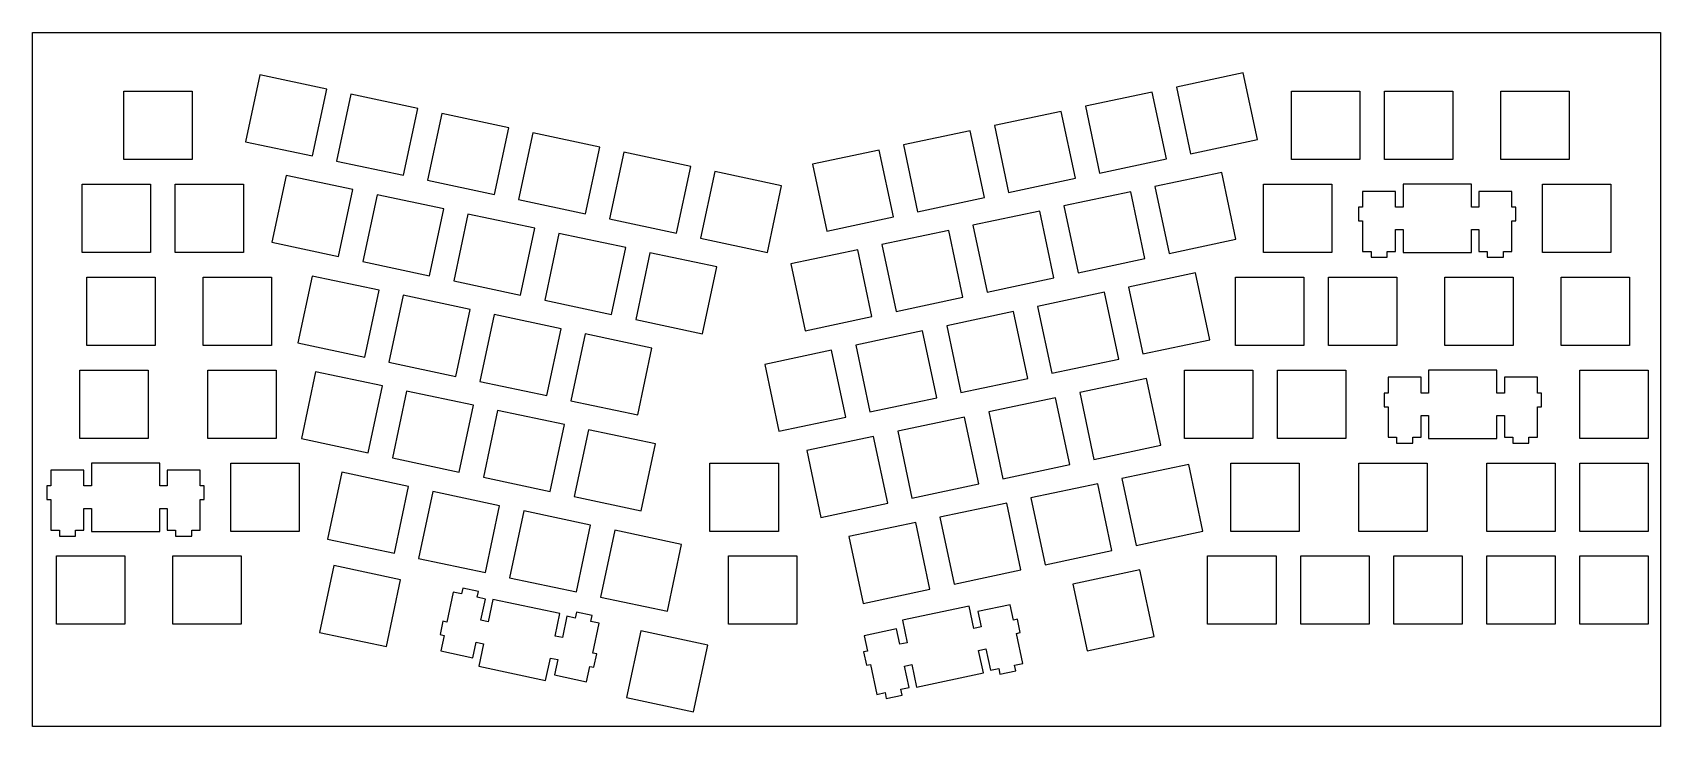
# Model space of a CAD drawing. Extents: x 0 to 333, y 0 to 142.
import ezdxf

# ---------------------------------------------------------------- set-up
doc = ezdxf.new("R2010")
doc.units = 0
doc.layers.get('0').update_dxf_attribs({"linetype": 'CONTINUOUS'})

msp = doc.modelspace()

# ---------------------------------------------------------------- linework, layer by layer
at = {"color": 0}
for p, q in [((0.09508, 142.427), (333.47, 142.427)), ((0.09508, 0.18328), (0.09508, 142.427)), ((333.47, 142.427), (333.47, 0.18328)), ((46.6439, 133.747), (43.7321, 120.053)), ((60.3359, 130.835), (46.6439, 133.747)), ((248.04, 134.171), (234.345, 131.261)), ((250.95, 120.476), (248.04, 134.171)), ((18.8116, 130.377), (32.8111, 130.377)), ((18.8116, 116.378), (18.8116, 130.377)), ((32.8111, 130.377), (32.8111, 116.378)), ((57.4269, 117.142), (60.3359, 130.835)), ((229.406, 130.211), (215.713, 127.301)), ((232.318, 116.517), (229.406, 130.211)), ((234.345, 131.261), (237.257, 117.567)), ((257.889, 130.377), (271.89, 130.377)), ((257.889, 116.378), (257.889, 130.377)), ((271.89, 130.377), (271.89, 116.378)), ((276.939, 130.377), (290.94, 130.377)), ((276.939, 116.378), (276.939, 130.377)), ((290.94, 130.377), (290.94, 116.378)), ((300.751, 130.377), (314.751, 130.377)), ((300.751, 116.378), (300.751, 130.377)), ((314.751, 130.377), (314.751, 116.378)), ((65.2776, 129.786), (62.3658, 116.091)), ((78.9711, 126.876), (65.2776, 129.786)), ((76.0607, 113.182), (78.9711, 126.876)), ((215.713, 127.301), (218.623, 113.605)), ((83.91, 125.826), (81.001, 112.132)), ((97.6051, 122.914), (83.91, 125.826)), ((210.772, 126.25), (197.079, 123.339)), ((213.684, 112.556), (210.772, 126.25)), ((43.7321, 120.053), (57.4269, 117.142)), ((94.6947, 109.221), (97.6051, 122.914)), ((102.544, 121.864), (99.6336, 108.17)), ((116.239, 118.953), (102.544, 121.864)), ((192.139, 122.289), (178.445, 119.378)), ((195.049, 108.595), (192.139, 122.289)), ((197.079, 123.339), (199.989, 109.645)), ((237.257, 117.567), (250.95, 120.476)), ((113.327, 105.26), (116.239, 118.953)), ((121.179, 117.904), (118.267, 104.21)), ((134.873, 114.993), (121.179, 117.904)), ((173.506, 118.329), (159.811, 115.419)), ((176.415, 104.633), (173.506, 118.329)), ((178.445, 119.378), (181.355, 105.683)), ((32.8111, 116.378), (18.8116, 116.378)), ((62.3658, 116.091), (76.0607, 113.182)), ((131.961, 101.298), (134.873, 114.993)), ((139.811, 113.943), (136.901, 100.248)), ((153.505, 111.033), (139.811, 113.943)), ((159.811, 115.419), (162.722, 101.724)), ((218.623, 113.605), (232.318, 116.517)), ((243.615, 113.754), (229.921, 110.845)), ((246.527, 100.061), (243.615, 113.754)), ((271.89, 116.378), (257.889, 116.378)), ((290.94, 116.378), (276.939, 116.378)), ((314.751, 116.378), (300.751, 116.378)), ((10.2388, 111.327), (24.2397, 111.327)), ((10.2388, 97.3282), (10.2388, 111.327)), ((24.2397, 111.327), (24.2397, 97.3282)), ((29.2888, 111.327), (43.2897, 111.327)), ((29.2888, 97.3282), (29.2888, 111.327)), ((43.2897, 111.327), (43.2897, 97.3282)), ((51.9987, 113.133), (49.0883, 99.4392)), ((65.6939, 110.222), (51.9987, 113.133)), ((62.7821, 96.5274), (65.6939, 110.222)), ((81.001, 112.132), (94.6947, 109.221)), ((150.596, 97.3391), (153.505, 111.033)), ((199.989, 109.645), (213.684, 112.556)), ((229.921, 110.845), (232.832, 97.1504)), ((252.174, 111.327), (266.175, 111.327)), ((252.174, 97.3282), (252.174, 111.327)), ((266.175, 111.327), (266.175, 97.3282)), ((280.749, 111.327), (280.749, 106.627)), ((294.75, 111.327), (280.749, 111.327)), ((294.75, 106.627), (294.75, 111.327)), ((309.324, 111.327), (323.325, 111.327)), ((309.324, 97.3282), (309.324, 111.327)), ((323.325, 111.327), (323.325, 97.3282)), ((70.6342, 109.172), (67.7224, 95.4775)), ((84.3276, 106.262), (70.6342, 109.172)), ((99.6336, 108.17), (113.327, 105.26)), ((181.355, 105.683), (195.049, 108.595)), ((224.981, 109.795), (211.288, 106.884)), ((211.288, 106.884), (214.198, 93.1898)), ((227.893, 96.1002), (224.981, 109.795)), ((279.225, 109.857), (272.474, 109.857)), ((272.474, 109.857), (272.474, 106.627)), ((279.225, 106.627), (279.225, 109.857)), ((303.025, 109.857), (296.274, 109.857)), ((296.274, 109.857), (296.274, 106.627)), ((303.025, 106.627), (303.025, 109.857)), ((81.4158, 92.5671), (84.3276, 106.262)), ((89.2665, 105.212), (86.3561, 91.5169)), ((102.96, 102.301), (89.2665, 105.212)), ((118.267, 104.21), (131.961, 101.298)), ((162.722, 101.724), (176.415, 104.633)), ((206.349, 105.833), (192.654, 102.923)), ((209.258, 92.1399), (206.349, 105.833)), ((272.474, 106.627), (271.65, 106.627)), ((271.65, 106.627), (271.65, 103.828)), ((271.65, 103.828), (272.474, 103.828)), ((272.474, 103.828), (272.474, 97.5582)), ((280.749, 106.627), (279.225, 106.627)), ((296.274, 106.627), (294.75, 106.627)), ((303.849, 106.627), (303.025, 106.627)), ((303.025, 97.5582), (303.025, 103.828)), ((303.025, 103.828), (303.849, 103.828)), ((303.849, 103.828), (303.849, 106.627)), ((100.051, 88.6065), (102.96, 102.301)), ((107.9, 101.251), (104.99, 87.5563)), ((121.594, 98.3396), (107.9, 101.251)), ((136.901, 100.248), (150.596, 97.3391)), ((187.715, 101.873), (174.02, 98.9612)), ((190.625, 88.1793), (187.715, 101.873)), ((192.654, 102.923), (195.564, 89.2295)), ((232.832, 97.1504), (246.527, 100.061)), ((279.225, 97.5582), (279.225, 102.027)), ((279.225, 102.027), (280.749, 102.027)), ((280.749, 102.027), (280.749, 97.3282)), ((294.75, 97.3282), (294.75, 102.027)), ((294.75, 102.027), (296.274, 102.027)), ((296.274, 102.027), (296.274, 97.5582)), ((24.2397, 97.3282), (10.2388, 97.3282)), ((43.2897, 97.3282), (29.2888, 97.3282)), ((49.0883, 99.4392), (62.7821, 96.5274)), ((118.684, 84.6459), (121.594, 98.3396)), ((126.534, 97.2894), (123.624, 83.596)), ((140.229, 94.379), (126.534, 97.2894)), ((169.081, 97.9124), (155.386, 95.002)), ((171.992, 84.2176), (169.081, 97.9124)), ((174.02, 98.9612), (176.932, 85.2674)), ((266.175, 97.3282), (252.174, 97.3282)), ((272.474, 97.5582), (274.199, 97.5582)), ((274.199, 97.5582), (274.199, 96.3581)), ((277.5, 96.3581), (277.5, 97.5582)), ((277.5, 97.5582), (279.225, 97.5582)), ((280.749, 97.3282), (294.75, 97.3282)), ((296.274, 97.5582), (298, 97.5582)), ((298, 97.5582), (298, 96.3581)), ((301.3, 96.3581), (301.3, 97.5582)), ((301.3, 97.5582), (303.025, 97.5582)), ((323.325, 97.3282), (309.324, 97.3282)), ((67.7224, 95.4775), (81.4158, 92.5671)), ((137.317, 80.6842), (140.229, 94.379)), ((155.386, 95.002), (158.298, 81.3082)), ((214.198, 93.1898), (227.893, 96.1002)), ((274.199, 96.3581), (277.5, 96.3581)), ((298, 96.3581), (301.3, 96.3581)), ((11.1911, 92.2775), (25.1919, 92.2775)), ((11.1911, 78.2782), (11.1911, 92.2775)), ((25.1919, 92.2775), (25.1919, 78.2782)), ((35.0049, 92.2775), (49.0044, 92.2775)), ((35.0049, 78.2782), (35.0049, 92.2775)), ((49.0044, 92.2775), (49.0044, 78.2782)), ((57.3553, 92.5188), (54.4449, 78.825)), ((71.0487, 89.6084), (57.3553, 92.5188)), ((86.3561, 91.5169), (100.051, 88.6065)), ((195.564, 89.2295), (209.258, 92.1399)), ((238.26, 93.1404), (224.565, 90.231)), ((224.565, 90.231), (227.477, 76.5362)), ((241.171, 79.4466), (238.26, 93.1404)), ((246.459, 92.2775), (260.459, 92.2775)), ((246.459, 78.2782), (246.459, 92.2775)), ((260.459, 92.2775), (260.459, 78.2782)), ((265.509, 92.2775), (279.509, 92.2775)), ((265.509, 78.2782), (265.509, 92.2775)), ((279.509, 92.2775), (279.509, 78.2782)), ((289.322, 92.2775), (303.322, 92.2775)), ((289.322, 78.2782), (289.322, 92.2775)), ((303.322, 92.2775), (303.322, 78.2782)), ((313.134, 92.2775), (327.134, 92.2775)), ((313.134, 78.2782), (313.134, 92.2775)), ((327.134, 92.2775), (327.134, 78.2782)), ((68.1383, 75.9135), (71.0487, 89.6084)), ((75.989, 88.5582), (73.0786, 74.8633)), ((89.6842, 85.6463), (75.989, 88.5582)), ((104.99, 87.5563), (118.684, 84.6459)), ((176.932, 85.2674), (190.625, 88.1793)), ((219.625, 89.1812), (205.931, 86.2693)), ((222.537, 75.4863), (219.625, 89.1812)), ((86.7724, 71.9529), (89.6842, 85.6463)), ((94.6231, 84.5965), (91.7127, 70.9027)), ((108.318, 81.6875), (94.6231, 84.5965)), ((123.624, 83.596), (137.317, 80.6842)), ((158.298, 81.3082), (171.992, 84.2176)), ((200.992, 85.2191), (187.297, 82.3087)), ((203.903, 71.5257), (200.992, 85.2191)), ((205.931, 86.2693), (208.843, 72.5759)), ((105.406, 67.9923), (108.318, 81.6875)), ((113.257, 80.6372), (110.345, 66.9424)), ((126.95, 77.7254), (113.257, 80.6372)), ((182.359, 81.2588), (168.665, 78.3484)), ((185.269, 67.5651), (182.359, 81.2588)), ((187.297, 82.3087), (190.208, 68.6153)), ((25.1919, 78.2782), (11.1911, 78.2782)), ((49.0044, 78.2782), (35.0049, 78.2782)), ((54.4449, 78.825), (68.1383, 75.9135)), ((124.04, 64.032), (126.95, 77.7254)), ((163.725, 77.2982), (150.031, 74.3878)), ((166.635, 63.6034), (163.725, 77.2982)), ((168.665, 78.3484), (171.575, 64.6536)), ((227.477, 76.5362), (241.171, 79.4466)), ((260.459, 78.2782), (246.459, 78.2782)), ((279.509, 78.2782), (265.509, 78.2782)), ((303.322, 78.2782), (289.322, 78.2782)), ((327.134, 78.2782), (313.134, 78.2782)), ((73.0786, 74.8633), (86.7724, 71.9529)), ((150.031, 74.3878), (152.942, 60.6944)), ((208.843, 72.5759), (222.537, 75.4863)), ((9.76203, 73.2275), (23.7629, 73.2275)), ((9.76203, 59.2282), (9.76203, 73.2275)), ((23.7629, 73.2275), (23.7629, 59.2282)), ((35.9572, 73.2275), (49.9565, 73.2275)), ((35.9572, 59.2282), (35.9572, 73.2275)), ((49.9565, 73.2275), (49.9565, 59.2282)), ((58.0542, 72.8941), (55.1423, 59.2007)), ((71.7476, 69.9837), (58.0542, 72.8941)), ((91.7127, 70.9027), (105.406, 67.9923)), ((190.208, 68.6153), (203.903, 71.5257)), ((228.244, 71.5366), (214.551, 68.6262)), ((231.155, 57.8432), (228.244, 71.5366)), ((235.982, 73.2275), (249.982, 73.2275)), ((235.982, 59.2282), (235.982, 73.2275)), ((249.982, 73.2275), (249.982, 59.2282)), ((255.032, 73.2275), (269.032, 73.2275)), ((255.032, 59.2282), (255.032, 73.2275)), ((269.032, 73.2275), (269.032, 59.2282)), ((284.463, 71.7571), (277.712, 71.7571)), ((277.712, 71.7571), (277.712, 68.5271)), ((284.463, 68.5271), (284.463, 71.7571)), ((285.987, 73.2275), (285.987, 68.5271)), ((299.988, 73.2275), (285.987, 73.2275)), ((299.988, 68.5271), (299.988, 73.2275)), ((308.263, 71.7571), (301.512, 71.7571)), ((301.512, 71.7571), (301.512, 68.5271)), ((308.263, 68.5271), (308.263, 71.7571)), ((316.945, 73.2275), (330.944, 73.2275)), ((316.945, 59.2282), (316.945, 73.2275)), ((330.944, 73.2275), (330.944, 59.2282)), ((68.8372, 56.2903), (71.7476, 69.9837)), ((76.6879, 68.9335), (73.7761, 55.2401)), ((90.3813, 66.0231), (76.6879, 68.9335)), ((110.345, 66.9424), (124.04, 64.032)), ((171.575, 64.6536), (185.269, 67.5651)), ((209.612, 67.5763), (195.917, 64.6659)), ((212.521, 53.8812), (209.612, 67.5763)), ((214.551, 68.6262), (217.461, 54.9314)), ((277.712, 68.5271), (276.888, 68.5271)), ((276.888, 68.5271), (276.888, 65.7281)), ((285.987, 68.5271), (284.463, 68.5271)), ((301.512, 68.5271), (299.988, 68.5271)), ((309.087, 68.5271), (308.263, 68.5271)), ((309.087, 65.7281), (309.087, 68.5271)), ((87.4709, 52.3282), (90.3813, 66.0231)), ((95.3202, 64.9732), (92.4098, 51.2794)), ((109.014, 62.0628), (95.3202, 64.9732)), ((152.942, 60.6944), (166.635, 63.6034)), ((190.978, 63.6157), (177.283, 60.7053)), ((193.888, 49.9223), (190.978, 63.6157)), ((195.917, 64.6659), (198.827, 50.9722)), ((276.888, 65.7281), (277.712, 65.7281)), ((277.712, 65.7281), (277.712, 59.4582)), ((284.463, 59.4582), (284.463, 63.9272)), ((284.463, 63.9272), (285.987, 63.9272)), ((285.987, 63.9272), (285.987, 59.2282)), ((299.988, 59.2282), (299.988, 63.9272)), ((299.988, 63.9272), (301.512, 63.9272)), ((301.512, 63.9272), (301.512, 59.4582)), ((308.263, 59.4582), (308.263, 65.7281)), ((308.263, 65.7281), (309.087, 65.7281)), ((106.105, 48.369), (109.014, 62.0628)), ((113.954, 61.0126), (111.044, 47.3191)), ((127.649, 58.1021), (113.954, 61.0126)), ((177.283, 60.7053), (180.195, 47.0105)), ((23.7629, 59.2282), (9.76203, 59.2282)), ((49.9565, 59.2282), (35.9572, 59.2282)), ((55.1423, 59.2007), (68.8372, 56.2903)), ((124.737, 44.4073), (127.649, 58.1021)), ((172.343, 59.6554), (158.649, 56.7436)), ((158.649, 56.7436), (161.56, 43.0498)), ((175.255, 45.9602), (172.343, 59.6554)), ((217.461, 54.9314), (231.155, 57.8432)), ((249.982, 59.2282), (235.982, 59.2282)), ((269.032, 59.2282), (255.032, 59.2282)), ((277.712, 59.4582), (279.437, 59.4582)), ((279.437, 59.4582), (279.437, 58.2581)), ((279.437, 58.2581), (282.738, 58.2581)), ((282.738, 58.2581), (282.738, 59.4582)), ((282.738, 59.4582), (284.463, 59.4582)), ((285.987, 59.2282), (299.988, 59.2282)), ((301.512, 59.4582), (303.237, 59.4582)), ((303.237, 59.4582), (303.237, 58.2581)), ((303.237, 58.2581), (306.538, 58.2581)), ((306.538, 58.2581), (306.538, 59.4582)), ((306.538, 59.4582), (308.263, 59.4582)), ((330.944, 59.2282), (316.945, 59.2282)), ((12.1447, 54.1775), (12.1447, 49.4771)), ((26.1441, 54.1775), (12.1447, 54.1775)), ((26.1441, 49.4771), (26.1441, 54.1775)), ((40.7197, 54.1775), (54.719, 54.1775)), ((40.7197, 40.1782), (40.7197, 54.1775)), ((54.719, 54.1775), (54.719, 40.1782)), ((73.7761, 55.2401), (87.4709, 52.3282)), ((138.826, 54.1775), (152.826, 54.1775)), ((138.826, 40.1782), (138.826, 54.1775)), ((152.826, 54.1775), (152.826, 40.1782)), ((198.827, 50.9722), (212.521, 53.8812)), ((236.864, 53.8939), (223.169, 50.9834)), ((239.775, 40.1987), (236.864, 53.8939)), ((245.507, 54.1775), (259.507, 54.1775)), ((245.507, 40.1782), (245.507, 54.1775)), ((259.507, 54.1775), (259.507, 40.1782)), ((271.701, 54.1775), (285.7, 54.1775)), ((271.701, 40.1782), (271.701, 54.1775)), ((285.7, 54.1775), (285.7, 40.1782)), ((297.895, 54.1775), (311.894, 54.1775)), ((297.895, 40.1782), (297.895, 54.1775)), ((311.894, 54.1775), (311.894, 40.1782)), ((316.945, 54.1775), (330.944, 54.1775)), ((316.945, 40.1782), (316.945, 54.1775)), ((330.944, 54.1775), (330.944, 40.1782)), ((10.6192, 52.7071), (3.86955, 52.7071)), ((3.86955, 52.7071), (3.86955, 49.4771)), ((10.6192, 49.4771), (10.6192, 52.7071)), ((34.4193, 52.7071), (27.6696, 52.7071)), ((27.6696, 52.7071), (27.6696, 49.4771)), ((34.4193, 49.4771), (34.4193, 52.7071)), ((63.409, 52.2813), (60.4986, 38.5865)), ((77.1042, 49.3695), (63.409, 52.2813)), ((92.4098, 51.2794), (106.105, 48.369)), ((223.169, 50.9834), (226.081, 37.2883)), ((3.86955, 49.4771), (3.04409, 49.4771)), ((3.04409, 49.4771), (3.04409, 46.6781)), ((3.04409, 46.6781), (3.86955, 46.6781)), ((3.86955, 46.6781), (3.86955, 40.4082)), ((12.1447, 49.4771), (10.6192, 49.4771)), ((27.6696, 49.4771), (26.1441, 49.4771)), ((35.2447, 49.4771), (34.4193, 49.4771)), ((34.4193, 40.4082), (34.4193, 46.6781)), ((34.4193, 46.6781), (35.2447, 46.6781)), ((35.2447, 46.6781), (35.2447, 49.4771)), ((74.1923, 35.6761), (77.1042, 49.3695)), ((82.0431, 48.3196), (79.1326, 34.6259)), ((95.7379, 45.4092), (82.0431, 48.3196)), ((111.044, 47.3191), (124.737, 44.4073)), ((180.195, 47.0105), (193.888, 49.9223)), ((218.23, 49.9332), (204.537, 47.0214)), ((204.537, 47.0214), (207.447, 33.3279)), ((221.142, 36.2384), (218.23, 49.9332)), ((10.6192, 40.4082), (10.6192, 44.8772)), ((10.6192, 44.8772), (12.1447, 44.8772)), ((12.1447, 44.8772), (12.1447, 40.1782)), ((26.1441, 40.1782), (26.1441, 44.8772)), ((26.1441, 44.8772), (27.6696, 44.8772)), ((27.6696, 44.8772), (27.6696, 40.4082)), ((92.8261, 31.7142), (95.7379, 45.4092)), ((100.677, 44.359), (97.7664, 30.6641)), ((114.37, 41.4486), (100.677, 44.359)), ((161.56, 43.0498), (175.255, 45.9602)), ((199.596, 45.9715), (185.903, 43.0611)), ((202.507, 32.2778), (199.596, 45.9715)), ((3.86955, 40.4082), (5.59484, 40.4082)), ((5.59484, 40.4082), (5.59484, 39.2081)), ((8.89385, 39.2081), (8.89385, 40.4082)), ((8.89385, 40.4082), (10.6192, 40.4082)), ((12.1447, 40.1782), (26.1441, 40.1782)), ((27.6696, 40.4082), (29.3949, 40.4082)), ((29.3949, 40.4082), (29.3949, 39.2081)), ((32.694, 39.2081), (32.694, 40.4082)), ((32.694, 40.4082), (34.4193, 40.4082)), ((54.719, 40.1782), (40.7197, 40.1782)), ((111.46, 27.7551), (114.37, 41.4486)), ((119.311, 40.3987), (116.4, 26.705)), ((133.004, 37.4883), (119.311, 40.3987)), ((152.826, 40.1782), (138.826, 40.1782)), ((180.963, 42.0109), (167.269, 39.1005)), ((183.873, 28.3173), (180.963, 42.0109)), ((185.903, 43.0611), (188.813, 29.3674)), ((226.081, 37.2883), (239.775, 40.1987)), ((259.507, 40.1782), (245.507, 40.1782)), ((285.7, 40.1782), (271.701, 40.1782)), ((311.894, 40.1782), (297.895, 40.1782)), ((330.944, 40.1782), (316.945, 40.1782)), ((5.59484, 39.2081), (8.89385, 39.2081)), ((29.3949, 39.2081), (32.694, 39.2081)), ((60.4986, 38.5865), (74.1923, 35.6761)), ((130.094, 23.7932), (133.004, 37.4883)), ((167.269, 39.1005), (170.179, 25.4069)), ((5.00091, 35.1276), (19.0004, 35.1276)), ((5.00091, 21.1281), (5.00091, 35.1276)), ((19.0004, 35.1276), (19.0004, 21.1281)), ((28.812, 35.1276), (42.8128, 35.1276)), ((28.812, 21.1281), (28.812, 35.1276)), ((42.8128, 35.1276), (42.8128, 21.1281)), ((79.1326, 34.6259), (92.8261, 31.7142)), ((142.637, 35.1276), (156.636, 35.1276)), ((142.637, 21.1281), (142.637, 35.1276)), ((156.636, 35.1276), (156.636, 21.1281)), ((207.447, 33.3279), (221.142, 36.2384)), ((240.745, 35.1276), (254.744, 35.1276)), ((240.745, 21.1281), (240.745, 35.1276)), ((254.744, 35.1276), (254.744, 21.1281)), ((259.795, 35.1276), (273.794, 35.1276)), ((259.795, 21.1281), (259.795, 35.1276)), ((273.794, 35.1276), (273.794, 21.1281)), ((278.845, 35.1276), (292.844, 35.1276)), ((278.845, 21.1281), (278.845, 35.1276)), ((292.844, 35.1276), (292.844, 21.1281)), ((297.895, 35.1276), (311.894, 35.1276)), ((297.895, 21.1281), (297.895, 35.1276)), ((311.894, 35.1276), (311.894, 21.1281)), ((316.945, 35.1276), (330.944, 35.1276)), ((316.945, 21.1281), (316.945, 35.1276)), ((330.944, 35.1276), (330.944, 21.1281)), ((61.7774, 33.1515), (58.867, 19.4579)), ((75.4726, 30.2411), (61.7774, 33.1515)), ((72.5622, 16.5461), (75.4726, 30.2411)), ((97.7664, 30.6641), (111.46, 27.7551)), ((188.813, 29.3674), (202.507, 32.2778)), ((226.85, 32.2888), (213.155, 29.3784)), ((229.76, 18.5952), (226.85, 32.2888)), ((86.2446, 27.7151), (84.9408, 21.5828)), ((87.9327, 27.3582), (86.2446, 27.7151)), ((88.1821, 28.5323), (87.9327, 27.3582)), ((91.4093, 27.8446), (88.1821, 28.5323)), ((91.1599, 26.6719), (91.4093, 27.8446)), ((92.8479, 26.3122), (91.1599, 26.6719)), ((116.4, 26.705), (130.094, 23.7932)), ((170.179, 25.4069), (183.873, 28.3173)), ((213.155, 29.3784), (216.067, 15.6834)), ((91.918, 21.9411), (92.8479, 26.3122)), ((94.386, 26.2213), (93.4089, 21.6242)), ((108.081, 23.3095), (94.386, 26.2213)), ((111.461, 23.5824), (111.212, 22.4083)), ((114.69, 22.8961), (111.461, 23.5824)), ((191.911, 24.8626), (178.218, 21.9522)), ((192.888, 20.2654), (191.911, 24.8626)), ((200.312, 25.145), (193.708, 23.7422)), ((193.708, 23.7422), (194.381, 20.5824)), ((200.983, 21.9852), (200.312, 25.145)), ((19.0004, 21.1281), (5.00091, 21.1281)), ((42.8128, 21.1281), (28.812, 21.1281)), ((84.1347, 21.7551), (83.5519, 19.0155)), ((84.9408, 21.5828), (84.1347, 21.7551)), ((93.4089, 21.6242), (91.918, 21.9411)), ((107.104, 18.7124), (108.081, 23.3095)), ((109.525, 22.768), (108.595, 18.3954)), ((111.212, 22.4083), (109.525, 22.768)), ((114.44, 21.7234), (114.69, 22.8961)), ((116.127, 21.3651), (114.44, 21.7234)), ((114.824, 15.2315), (116.127, 21.3651)), ((156.636, 21.1281), (142.637, 21.1281)), ((177.031, 20.1965), (170.429, 18.795)), ((177.702, 17.0381), (177.031, 20.1965)), ((178.218, 21.9522), (179.195, 17.355)), ((194.381, 20.5824), (192.888, 20.2654)), ((201.789, 22.1575), (200.983, 21.9852)), ((202.372, 19.4193), (201.789, 22.1575)), ((254.744, 21.1281), (240.745, 21.1281)), ((273.794, 21.1281), (259.795, 21.1281)), ((292.844, 21.1281), (278.845, 21.1281)), ((311.894, 21.1281), (297.895, 21.1281)), ((330.944, 21.1281), (316.945, 21.1281)), ((58.867, 19.4579), (72.5622, 16.5461)), ((83.5519, 19.0155), (84.3594, 18.8447)), ((84.3594, 18.8447), (83.687, 15.6848)), ((90.2903, 14.282), (90.9616, 17.4405)), ((90.9616, 17.4405), (92.4539, 17.1235)), ((92.4539, 17.1235), (91.477, 12.5264)), ((108.595, 18.3954), (107.104, 18.7124)), ((124.667, 19.7845), (121.755, 6.09092)), ((138.361, 16.8741), (124.667, 19.7845)), ((135.45, 3.17913), (138.361, 16.8741)), ((170.429, 18.795), (171.1, 15.6338)), ((179.195, 17.355), (177.702, 17.0381)), ((201.564, 19.2471), (202.372, 19.4193)), ((202.868, 13.1134), (201.564, 19.2471)), ((216.067, 15.6834), (229.76, 18.5952)), ((83.687, 15.6848), (90.2903, 14.282)), ((105.17, 9.61595), (106.148, 14.2131)), ((106.148, 14.2131), (107.64, 13.8961)), ((107.64, 13.8961), (106.968, 10.7363)), ((115.63, 15.0592), (114.824, 15.2315)), ((115.048, 12.321), (115.63, 15.0592)), ((171.1, 15.6338), (170.294, 15.463)), ((170.294, 15.463), (170.875, 12.7234)), ((193.846, 15.7661), (195.337, 16.0831)), ((194.823, 11.169), (193.846, 15.7661)), ((195.337, 16.0831), (196.266, 11.7106)), ((91.477, 12.5264), (105.17, 9.61595)), ((106.968, 10.7363), (113.571, 9.33207)), ((113.571, 9.33207), (114.242, 12.4933)), ((114.242, 12.4933), (115.048, 12.321)), ((170.875, 12.7234), (171.683, 12.8957)), ((171.683, 12.8957), (172.985, 6.76342)), ((178.66, 12.5374), (180.151, 12.8543)), ((179.589, 8.16624), (178.66, 12.5374)), ((180.151, 12.8543), (181.128, 8.25722)), ((181.128, 8.25722), (194.823, 11.169)), ((196.266, 11.7106), (197.954, 12.0702)), ((197.954, 12.0702), (198.202, 10.8961)), ((198.202, 10.8961), (201.43, 11.5824)), ((201.181, 12.7551), (202.868, 13.1134)), ((201.43, 11.5824), (201.181, 12.7551)), ((172.985, 6.76342), (174.673, 7.12033)), ((174.673, 7.12033), (174.923, 5.94625)), ((177.902, 7.80658), (179.589, 8.16624)), ((178.15, 6.63388), (177.902, 7.80658)), ((121.755, 6.09092), (135.45, 3.17913)), ((174.923, 5.94625), (178.15, 6.63388)), ((333.47, 0.18328), (0.09508, 0.18328))]:
    msp.add_line(p, q, dxfattribs=at)

doc.saveas('drawing.dxf')
